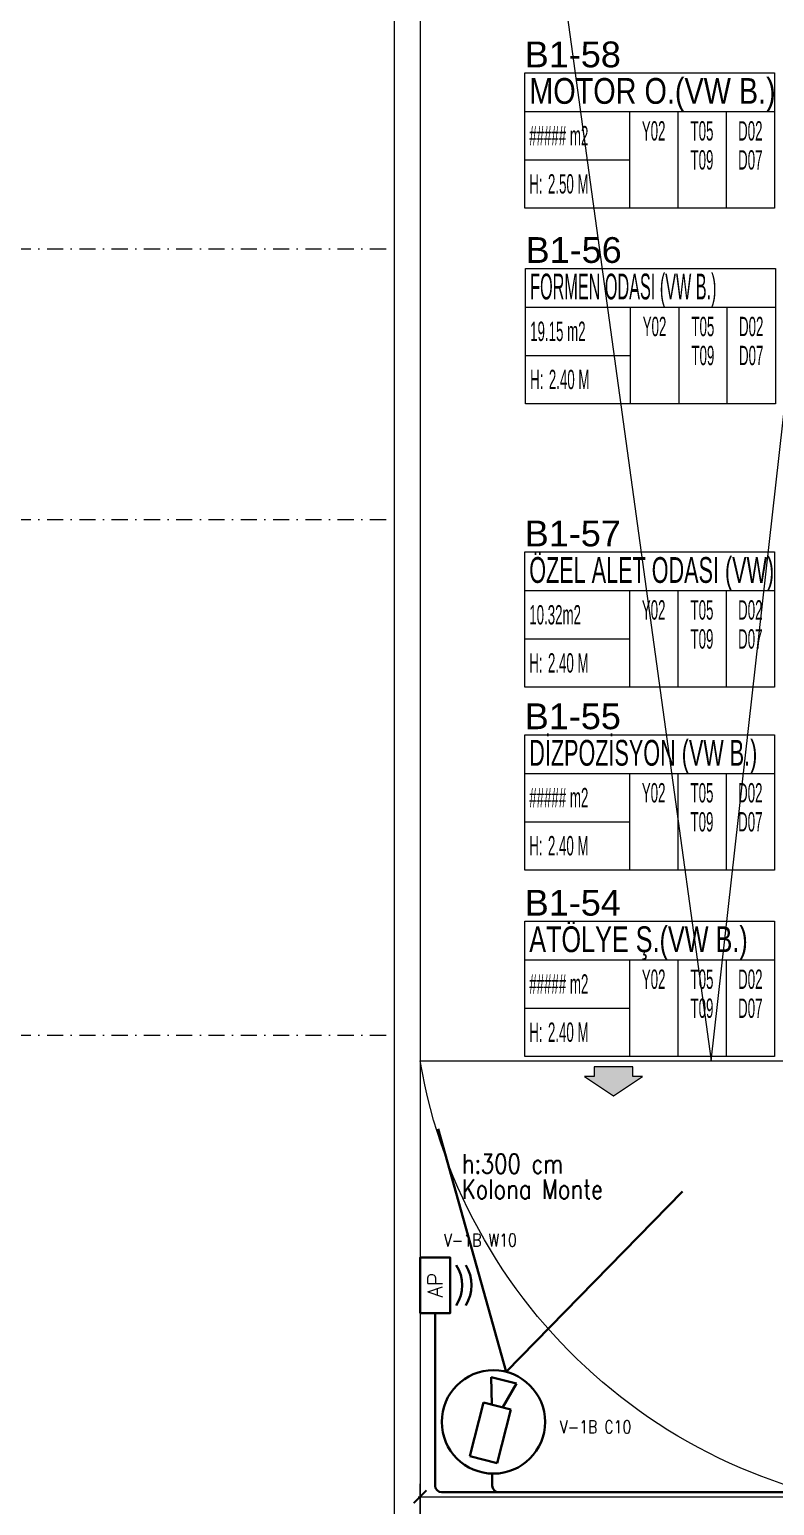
# Model space of a CAD drawing. Header units: metres. Extents: x -13621 to 152406, y -16073 to 22221.
# Drawn here: x 55434 to 56590, y 110 to 2400 of the extents above; entities that cross this region are included whole.
import ezdxf
from ezdxf.enums import TextEntityAlignment as Align

# ---------------------------------------------------------------- set-up
doc = ezdxf.new("R2010")
doc.units = ezdxf.units.M
doc.header["$LTSCALE"] = 100
doc.header["$MEASUREMENT"] = 0
doc.linetypes.add('DASHDOT2', pattern=[0.5, 0.25, -0.125, 0, -0.125])
doc.layers.get('0').update_dxf_attribs({"color": 9, "lineweight": 9})
for name, color, linetype, lineweight in [('01', 9, 'Continuous', 9), ('06D', 9, 'Continuous', 9), ('21_mahal200', 9, 'Continuous', 9), ('24', 9, 'DASHDOT2', 9), ('25', 9, 'Continuous', 9), ('Data  Tavan', 170, 'Continuous', 30), ('E-ACCESS POINT (KABLOSUZ ERİŞİM İÇİN)', 7, 'Continuous', 30), ('E-DAHİLİ DOME KAMERA', 7, 'Continuous', 30), ('E-DAHİLİ KAMERA', 7, 'Continuous', 30), ('E-YAZI', 7, 'Continuous', 30)]:
    doc.layers.add(name, color=color, linetype=linetype, lineweight=lineweight)
doc.styles.add('Arial', font='arial.ttf', dxfattribs={"height": 2.5})
doc.styles.add('E-YAZI', font='txttw.shx')
doc.styles.add('MuuM_TEXT-STANDART', font='ARIALN.TTF')
doc.dimstyles.new('MuuM_DIM200', dxfattribs={"dimscale": 20, "dimtxt": 2, "dimasz": 1, "dimexe": 1, "dimexo": 1, "dimgap": 1, "dimtad": 1, "dimdec": 1, "dimrnd": 0.5, "dimdsep": 46, "dimtxsty": 'MuuM_TEXT-STANDART', "dimblk": 'ARCHTICK', "dimcen": 0, "dimdle": 0.15, "dimclrd": 256, "dimclre": 256, "dimclrt": 256, "dimadec": 0, "dimazin": 0, "dimtfac": 5, "dimtdec": 1, "dimtix": 1, "dimtmove": 2, "dimatfit": 3, "dimldrblk": 'DOT', "dimfxl": 3, "dimfxlon": 1, "dimtolj": 1, "dimlwd": -1, "dimlwe": -1, "dimarcsym": 0})

# ---------------------------------------------------------------- blocks, each defined once
blk = doc.blocks.new('p-akslar_yeni')
at = {"layer": '24'}
for points in [[(-2190, -6515), (6415, -6515)], [(-2190, -6935), (6415, -6935)], [(-2190, -7735), (6415, -7735)]]:
    blk.add_lwpolyline(points, dxfattribs=at)
blk = doc.blocks.new('*U382')
at = {"layer": 'E-ACCESS POINT (KABLOSUZ ERİŞİM İÇİN)', "color": 4}
blk.add_lwpolyline([(-2.39, 3.24), (2.39, 3.24), (2.39, 0.65), (-2.39, 0.65)], close=True, dxfattribs=at)
at = {"layer": 'E-ACCESS POINT (KABLOSUZ ERİŞİM İÇİN)', "color": 3}
for centre in [(0, 2.8), (0, 1.99)]:
    blk.add_arc(centre, 3.19, 237.1828, 302.8172, dxfattribs=at)
at = {"layer": 'E-ACCESS POINT (KABLOSUZ ERİŞİM İÇİN)', "color": 3, "style": 'E-YAZI'}
blk.add_text('AP', height=1.28, dxfattribs=at).set_placement((-1.05, 1.31))
blk = doc.blocks.new('100_DAHİLİ DOME KAMERA')
at = {"layer": 'E-DAHİLİ DOME KAMERA', "color": 4}
for p, q in [((-1.936, 0.715), (-1.936, -0.689)), ((0.82, 0.715), (-1.936, 0.715)), ((0.82, -0.689), (0.82, 0.715)), ((0.82, 0.294), (2.131, 0.668)), ((2.131, 0.668), (2.131, -0.643)), ((-1.936, -0.689), (0.82, -0.689)), ((0.82, -0.268), (2.131, -0.643))]:
    blk.add_line(p, q, dxfattribs=at)
at = {"layer": 'E-DAHİLİ DOME KAMERA', "color": 4, "linetype": 'Continuous'}
blk.add_circle((0, 0), 2.566, dxfattribs=at)
at = {"layer": 'E-DAHİLİ KAMERA', "color": 4}
for q in [(13.416, 6.264), (13.416, -6.264)]:
    blk.add_line((2.566, 0), q, dxfattribs=at)
blk = doc.blocks.new('1.bod.mimari.elk')
at = {"layer": '01'}
blk.add_lwpolyline([(40, -8750), (0, -8750), (0, -2950), (40, -2950), (40, -8750), (40, -8750)], close=True, dxfattribs=at)
blk = doc.blocks.new('_ArchTick')
at = {"color": 0, "linetype": 'ByBlock', "const_width": 0.15}
blk.add_lwpolyline([(-0.5, -0.5), (0.5, 0.5)], dxfattribs=at)
blk = doc.blocks.new('*D464')
at = {"layer": '25', "transparency": 16777216}
for p, q in [((89939.1, -1804.3), (89939.1, -1724.3)), ((101899.1, -1768), (101899.1, -1724.3)), ((89936.1, -1744.3), (101902.1, -1744.3))]:
    blk.add_line(p, q, dxfattribs=at)
at = {"layer": '25', "transparency": 16777216, "xscale": 20, "yscale": 20, "zscale": 20, "rotation": 180}
blk.add_blockref('_ArchTick', (89939.1, -1744.3), dxfattribs=at)
at = {"layer": '25', "transparency": 16777216, "xscale": 20, "yscale": 20, "zscale": 20}
blk.add_blockref('_ArchTick', (101899.1, -1744.3), dxfattribs=at)
at = {"layer": '25', "transparency": 16777216, "insert": (95919.1, -1698.8), "char_height": 50, "attachment_point": 5, "style": 'MuuM_TEXT-STANDART'}
blk.add_mtext('\\A1;11960', dxfattribs=at)
blk = doc.blocks.new('_Dot')
at = {"color": 0, "linetype": 'ByBlock', "lineweight": -2}
blk.add_line((-0.5, 0), (-1, 0), dxfattribs=at)
at = {"color": 0, "linetype": 'ByBlock', "const_width": 0.5}
blk.add_lwpolyline([(-0.25, 0, 1), (0.25, 0, 1)], format="xyb", close=True, dxfattribs=at)
blk = doc.blocks.new('0_arrow1')
blk.add_hatch(color=254).paths.add_polyline_path([(0, 0), (-22.5, -15), (-15, -15), (-15, -22.5), (15, -22.5), (15, -15), (22.5, -15)])
at = {"linetype": 'ByBlock', "lineweight": -2}
blk.add_lwpolyline([(15, -22.5), (-15, -22.5), (-15, -15), (-22.5, -15), (0, 0), (22.5, -15), (15, -15)], close=True, dxfattribs=at)
blk.add_point((0, 0))
blk = doc.blocks.new('0_roomno2')
blk.add_lwpolyline([(19.38, -10.5), (0, -10.5), (0, 0), (19.38, 0)], close=True)
for points in [[(0, -3), (19.38, -3)], [(8.12, -3), (8.12, -10.5)], [(11.88, -3), (11.88, -10.5)], [(15.62, -3), (15.62, -10.5)], [(0, -6.75), (8.12, -6.75)]]:
    blk.add_lwpolyline(points)
at = {"style": 'MuuM_TEXT-STANDART', "width": 0.6}
blk.add_text('H:', height=1.5, dxfattribs=at).set_placement((0.35, -8.61), align=Align.MIDDLE_LEFT)
at = {"style": 'Arial'}
blk.add_attdef('ODANO', (0, 1.17), '', height=2, dxfattribs=at)
blk.add_attdef('MEKANADI', text='', height=2, dxfattribs=at).set_placement((0.35, -3), align=Align.BOTTOM_LEFT)
at = {"style": 'MuuM_TEXT-STANDART', "width": 0.6}
for tag, p in [('M2', (0.35, -4.88)), ('TEMIZTAVANYUKSEKLIGI', (1.8, -8.61))]:
    blk.add_attdef(tag, text='', height=1.5, dxfattribs=at).set_placement(p, align=Align.MIDDLE_LEFT)
for tag, p in [('YER01', (10, -4.5)), ('TAVAN01', (13.75, -4.5)), ('DUVAR01', (17.5, -4.5)), ('YER02', (10, -6.75)), ('TAVAN02', (13.75, -6.75)), ('DUVAR02', (17.5, -6.75)), ('YER03', (10, -9)), ('TAVAN03', (13.75, -9)), ('DUVAR03', (17.5, -9))]:
    blk.add_attdef(tag, text='', height=1.5, dxfattribs=at).set_placement(p, align=Align.MIDDLE_CENTER)
blk = doc.blocks.new('1.bod.mimari1.elk')
at = {"layer": '06D'}
blk.add_lwpolyline([(51.02, -4630), (491.81, -7830), (851.02, -4630)], dxfattribs=at)
blk.add_lwpolyline([(940, -8530), (1640, -8530), (1640, -7830), (860, -7830), (1640, -8190), (860, -8530, -0.3624657), (40, -7830), (860, -7830)], format="xyb", dxfattribs=at)
at = {"layer": '06D', "xscale": -2, "yscale": 2, "zscale": 2, "rotation": 180}
blk.add_blockref('0_arrow1', (340, -7884.28), dxfattribs=at)
at = {"layer": '21_mahal200'}
ref = blk.add_blockref('0_roomno2', (202.31, -6297.26), dxfattribs=dict(at, xscale=20, yscale=20, zscale=20))
ref.add_attrib('ODANO', 'B1-58', (202.31, -6288.62), dxfattribs={"layer": '0', "height": 40, "style": 'Arial'})
ref.add_attrib('MEKANADI', 'MOTOR O.(VW B.)', dxfattribs={"layer": '0', "height": 40, "style": 'Arial', "width": 0.8}).set_placement((209.31, -6357.26), align=Align.BOTTOM_LEFT)
ref.add_attrib('M2', '##### m2', dxfattribs={"layer": '0', "height": 30, "style": 'MuuM_TEXT-STANDART', "width": 0.6}).set_placement((209.31, -6394.76), align=Align.MIDDLE_LEFT)
ref.add_attrib('TEMIZTAVANYUKSEKLIGI', '2.50 M', dxfattribs={"layer": '0', "height": 30, "style": 'MuuM_TEXT-STANDART', "width": 0.6}).set_placement((238.31, -6469.42), align=Align.MIDDLE_LEFT)
ref.add_attrib('YER01', 'Y02', dxfattribs={"layer": '0', "height": 30, "style": 'MuuM_TEXT-STANDART', "width": 0.6}).set_placement((402.31, -6387.26), align=Align.MIDDLE_CENTER)
ref.add_attrib('TAVAN01', 'T05', dxfattribs={"layer": '0', "height": 30, "style": 'MuuM_TEXT-STANDART', "width": 0.6}).set_placement((477.31, -6387.26), align=Align.MIDDLE_CENTER)
ref.add_attrib('DUVAR01', 'D02', dxfattribs={"layer": '0', "height": 30, "style": 'MuuM_TEXT-STANDART', "width": 0.6}).set_placement((552.31, -6387.26), align=Align.MIDDLE_CENTER)
ref.add_attrib('TAVAN02', 'T09', dxfattribs={"layer": '0', "height": 30, "style": 'MuuM_TEXT-STANDART', "width": 0.6}).set_placement((477.31, -6432.26), align=Align.MIDDLE_CENTER)
ref.add_attrib('DUVAR02', 'D07', dxfattribs={"layer": '0', "height": 30, "style": 'MuuM_TEXT-STANDART', "width": 0.6}).set_placement((552.31, -6432.26), align=Align.MIDDLE_CENTER)
ref = blk.add_blockref('0_roomno2', (203.7, -6600.73), dxfattribs=dict(at, xscale=20, yscale=20, zscale=20))
ref.add_attrib('ODANO', 'B1-56', (203.7, -6592.09), dxfattribs={"layer": '0', "height": 40, "style": 'Arial'})
ref.add_attrib('MEKANADI', 'FORMEN ODASI (VW B.)', dxfattribs={"layer": '0', "height": 40, "style": 'Arial', "width": 0.45}).set_placement((210.7, -6660.73), align=Align.BOTTOM_LEFT)
ref.add_attrib('M2', '19.15 m2', dxfattribs={"layer": '0', "height": 30, "style": 'MuuM_TEXT-STANDART', "width": 0.6}).set_placement((210.7, -6698.23), align=Align.MIDDLE_LEFT)
ref.add_attrib('TEMIZTAVANYUKSEKLIGI', '2.40 M', dxfattribs={"layer": '0', "height": 30, "style": 'MuuM_TEXT-STANDART', "width": 0.6}).set_placement((239.7, -6772.89), align=Align.MIDDLE_LEFT)
ref.add_attrib('YER01', 'Y02', dxfattribs={"layer": '0', "height": 30, "style": 'MuuM_TEXT-STANDART', "width": 0.6}).set_placement((403.7, -6690.73), align=Align.MIDDLE_CENTER)
ref.add_attrib('TAVAN01', 'T05', dxfattribs={"layer": '0', "height": 30, "style": 'MuuM_TEXT-STANDART', "width": 0.6}).set_placement((478.7, -6690.73), align=Align.MIDDLE_CENTER)
ref.add_attrib('DUVAR01', 'D02', dxfattribs={"layer": '0', "height": 30, "style": 'MuuM_TEXT-STANDART', "width": 0.6}).set_placement((553.7, -6690.73), align=Align.MIDDLE_CENTER)
ref.add_attrib('TAVAN02', 'T09', dxfattribs={"layer": '0', "height": 30, "style": 'MuuM_TEXT-STANDART', "width": 0.6}).set_placement((478.7, -6735.73), align=Align.MIDDLE_CENTER)
ref.add_attrib('DUVAR02', 'D07', dxfattribs={"layer": '0', "height": 30, "style": 'MuuM_TEXT-STANDART', "width": 0.6}).set_placement((553.7, -6735.73), align=Align.MIDDLE_CENTER)
ref = blk.add_blockref('0_roomno2', (202.31, -7040.51), dxfattribs=dict(at, xscale=20, yscale=20, zscale=20))
ref.add_attrib('ODANO', 'B1-57', (202.31, -7031.87), dxfattribs={"layer": '0', "height": 40, "style": 'Arial'})
ref.add_attrib('MEKANADI', 'ÖZEL ALET ODASI (VW)', dxfattribs={"layer": '0', "height": 40, "style": 'Arial', "width": 0.6}).set_placement((209.31, -7100.51), align=Align.BOTTOM_LEFT)
ref.add_attrib('M2', '10.32m2', dxfattribs={"layer": '0', "height": 30, "style": 'MuuM_TEXT-STANDART', "width": 0.6}).set_placement((209.31, -7138.01), align=Align.MIDDLE_LEFT)
ref.add_attrib('TEMIZTAVANYUKSEKLIGI', '2.40 M', dxfattribs={"layer": '0', "height": 30, "style": 'MuuM_TEXT-STANDART', "width": 0.6}).set_placement((238.31, -7212.67), align=Align.MIDDLE_LEFT)
ref.add_attrib('YER01', 'Y02', dxfattribs={"layer": '0', "height": 30, "style": 'MuuM_TEXT-STANDART', "width": 0.6}).set_placement((402.31, -7130.51), align=Align.MIDDLE_CENTER)
ref.add_attrib('TAVAN01', 'T05', dxfattribs={"layer": '0', "height": 30, "style": 'MuuM_TEXT-STANDART', "width": 0.6}).set_placement((477.31, -7130.51), align=Align.MIDDLE_CENTER)
ref.add_attrib('DUVAR01', 'D02', dxfattribs={"layer": '0', "height": 30, "style": 'MuuM_TEXT-STANDART', "width": 0.6}).set_placement((552.31, -7130.51), align=Align.MIDDLE_CENTER)
ref.add_attrib('TAVAN02', 'T09', dxfattribs={"layer": '0', "height": 30, "style": 'MuuM_TEXT-STANDART', "width": 0.6}).set_placement((477.31, -7175.51), align=Align.MIDDLE_CENTER)
ref.add_attrib('DUVAR02', 'D07', dxfattribs={"layer": '0', "height": 30, "style": 'MuuM_TEXT-STANDART', "width": 0.6}).set_placement((552.31, -7175.51), align=Align.MIDDLE_CENTER)
ref = blk.add_blockref('0_roomno2', (202.31, -7324.14), dxfattribs=dict(at, xscale=20, yscale=20, zscale=20))
ref.add_attrib('ODANO', 'B1-55', (202.31, -7315.5), dxfattribs={"layer": '0', "height": 40, "style": 'Arial'})
ref.add_attrib('MEKANADI', 'DİZPOZİSYON (VW B.)', dxfattribs={"layer": '0', "height": 40, "style": 'Arial', "width": 0.6}).set_placement((209.31, -7384.14), align=Align.BOTTOM_LEFT)
ref.add_attrib('M2', '##### m2', dxfattribs={"layer": '0', "height": 30, "style": 'MuuM_TEXT-STANDART', "width": 0.6}).set_placement((209.31, -7421.64), align=Align.MIDDLE_LEFT)
ref.add_attrib('TEMIZTAVANYUKSEKLIGI', '2.40 M', dxfattribs={"layer": '0', "height": 30, "style": 'MuuM_TEXT-STANDART', "width": 0.6}).set_placement((238.31, -7496.3), align=Align.MIDDLE_LEFT)
ref.add_attrib('YER01', 'Y02', dxfattribs={"layer": '0', "height": 30, "style": 'MuuM_TEXT-STANDART', "width": 0.6}).set_placement((402.31, -7414.14), align=Align.MIDDLE_CENTER)
ref.add_attrib('TAVAN01', 'T05', dxfattribs={"layer": '0', "height": 30, "style": 'MuuM_TEXT-STANDART', "width": 0.6}).set_placement((477.31, -7414.14), align=Align.MIDDLE_CENTER)
ref.add_attrib('DUVAR01', 'D02', dxfattribs={"layer": '0', "height": 30, "style": 'MuuM_TEXT-STANDART', "width": 0.6}).set_placement((552.31, -7414.14), align=Align.MIDDLE_CENTER)
ref.add_attrib('TAVAN02', 'T09', dxfattribs={"layer": '0', "height": 30, "style": 'MuuM_TEXT-STANDART', "width": 0.6}).set_placement((477.31, -7459.14), align=Align.MIDDLE_CENTER)
ref.add_attrib('DUVAR02', 'D07', dxfattribs={"layer": '0', "height": 30, "style": 'MuuM_TEXT-STANDART', "width": 0.6}).set_placement((552.31, -7459.14), align=Align.MIDDLE_CENTER)
ref = blk.add_blockref('0_roomno2', (202.31, -7613.4), dxfattribs=dict(at, xscale=20, yscale=20, zscale=20))
ref.add_attrib('ODANO', 'B1-54', (202.31, -7604.76), dxfattribs={"layer": '0', "height": 40, "style": 'Arial'})
ref.add_attrib('MEKANADI', 'ATÖLYE Ş.(VW B.)', dxfattribs={"layer": '0', "height": 40, "style": 'Arial', "width": 0.7}).set_placement((209.31, -7673.4), align=Align.BOTTOM_LEFT)
ref.add_attrib('M2', '##### m2', dxfattribs={"layer": '0', "height": 30, "style": 'MuuM_TEXT-STANDART', "width": 0.6}).set_placement((209.31, -7710.9), align=Align.MIDDLE_LEFT)
ref.add_attrib('TEMIZTAVANYUKSEKLIGI', '2.40 M', dxfattribs={"layer": '0', "height": 30, "style": 'MuuM_TEXT-STANDART', "width": 0.6}).set_placement((238.31, -7785.56), align=Align.MIDDLE_LEFT)
ref.add_attrib('YER01', 'Y02', dxfattribs={"layer": '0', "height": 30, "style": 'MuuM_TEXT-STANDART', "width": 0.6}).set_placement((402.31, -7703.4), align=Align.MIDDLE_CENTER)
ref.add_attrib('TAVAN01', 'T05', dxfattribs={"layer": '0', "height": 30, "style": 'MuuM_TEXT-STANDART', "width": 0.6}).set_placement((477.31, -7703.4), align=Align.MIDDLE_CENTER)
ref.add_attrib('DUVAR01', 'D02', dxfattribs={"layer": '0', "height": 30, "style": 'MuuM_TEXT-STANDART', "width": 0.6}).set_placement((552.31, -7703.4), align=Align.MIDDLE_CENTER)
ref.add_attrib('TAVAN02', 'T09', dxfattribs={"layer": '0', "height": 30, "style": 'MuuM_TEXT-STANDART', "width": 0.6}).set_placement((477.31, -7748.4), align=Align.MIDDLE_CENTER)
ref.add_attrib('DUVAR02', 'D07', dxfattribs={"layer": '0', "height": 30, "style": 'MuuM_TEXT-STANDART', "width": 0.6}).set_placement((552.31, -7748.4), align=Align.MIDDLE_CENTER)
at = {"layer": '25'}
dim = blk.add_linear_dim(base=(12000, -8506.3), p1=(40, -8984.77), p2=(12000, -8550), dimstyle='MuuM_DIM200', override={"dimtxt": 2.5}, dxfattribs=at)
dim.commit()
dim.dimension.update_dxf_attribs({"geometry": '*D464', "text_midpoint": (6020, -8460.78), "insert": (-89899.09, -6762)})

msp = doc.modelspace()

# ---------------------------------------------------------------- linework, layer by layer
at = {"layer": 'Data  Tavan'}
for p, q in [((56063.3, 408.6), (56063.3, 140.7)), ((56151.8, 159.6), (56151.8, 159.6)), ((56151.8, 159.6), (56151.8, 159.6)), ((56151.8, 159.6), (56151.8, 140.7)), ((56073.3, 130.7), (56791.7, 130.7)), ((56448, 130.7), (56527.7, 130.7))]:
    msp.add_line(p, q, dxfattribs=at)
for centre in [(56073.3, 140.7), (56161.8, 140.7)]:
    msp.add_arc(centre, 10, 180, 270, dxfattribs=at)

# ---------------------------------------------------------------- block references
at = {"layer": '06D'}
for name in ['1.bod.mimari.elk', '1.bod.mimari1.elk']:
    msp.add_blockref(name, (56000, 8630), dxfattribs=at)
at = {"layer": '24'}
msp.add_blockref('p-akslar_yeni', (49585, 8575), dxfattribs=at)
at = {"layer": 'E-ACCESS POINT (KABLOSUZ ERİŞİM İÇİN)', "xscale": 18, "yscale": 18, "zscale": 18, "rotation": 90}
msp.add_blockref('*U382', (56098.3, 451.7), dxfattribs=at)
at = {"layer": 'E-DAHİLİ DOME KAMERA', "xscale": 31.2499999983394, "yscale": 31.2499999983394, "zscale": 31.2499999983394, "rotation": 75.64758716987828}
msp.add_blockref('100_DAHİLİ DOME KAMERA', (56153.7, 239.7), dxfattribs=at)

# ---------------------------------------------------------------- texts
at = {"layer": 'E-YAZI', "color": 30, "style": 'E-YAZI', "width": 0.8}
for s, p in [('h:300 cm', (56104.6, 625.4)), ('Kolona Monte', (56104.6, 585.8))]:
    msp.add_text(s, height=30, dxfattribs=at).set_placement(p)
at = {"layer": 'E-YAZI', "color": 6, "style": 'E-YAZI', "width": 0.8}
for s, p in [('V-1B W10', (56076.9, 511.8)), ('V-1B C10', (56256.6, 222.1))]:
    msp.add_text(s, height=20, dxfattribs=at).set_placement(p)

doc.saveas('drawing.dxf')
